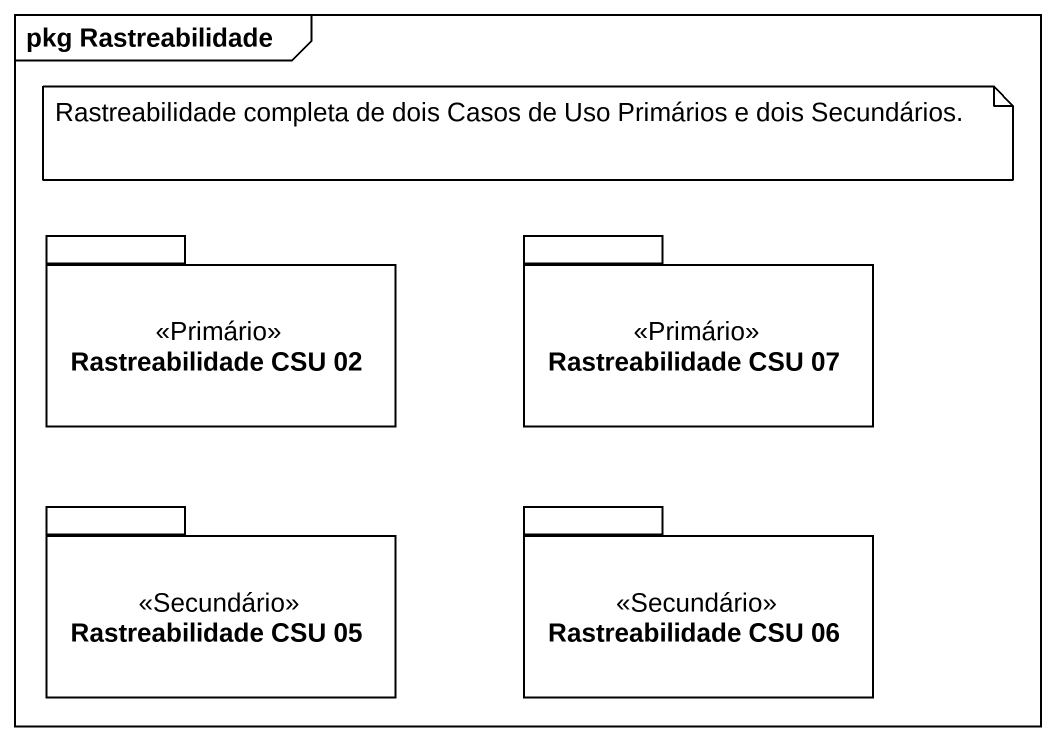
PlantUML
@startuml
mainframe pkg Rastreabilidade
package "Rastreabilidade CSU 02" as Rastreabilidade_CSU_02 <<Primário>> {
}
package "Rastreabilidade CSU 07" as Rastreabilidade_CSU_07 <<Primário>> {
}
package "Rastreabilidade CSU 05" as Rastreabilidade_CSU_05 <<Secundário>> {
}
package "Rastreabilidade CSU 06" as Rastreabilidade_CSU_06 <<Secundário>> {
}
note as N1
  Rastreabilidade completa de dois Casos de Uso Primários e dois Secundários.
end note
@enduml
